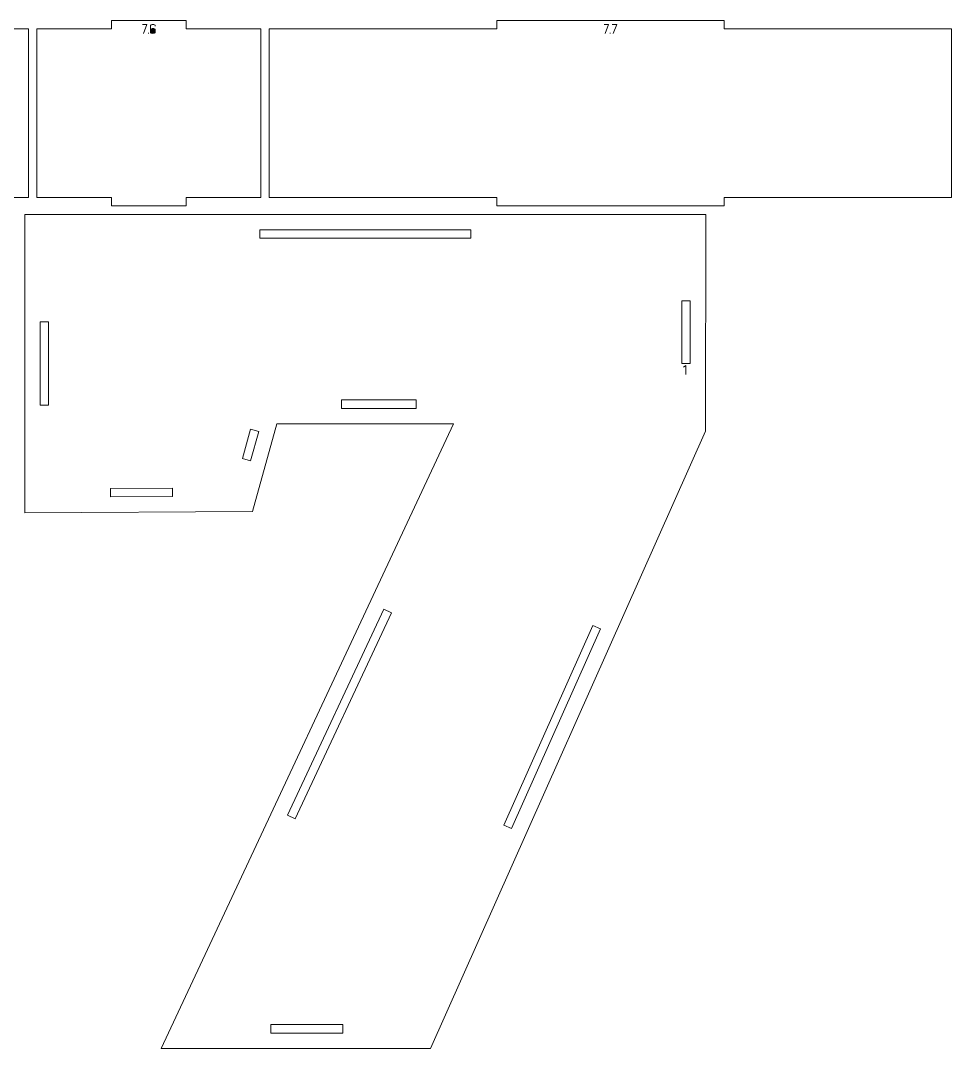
# Model space of a CAD drawing. Header units: centimetres. Extents: x -158 to 228, y -202 to 254.
# Drawn here: x 108.66 to 141.8, y -67.29 to -30.69 of the extents above; entities that cross this region are included whole.
import ezdxf

# ---------------------------------------------------------------- set-up
doc = ezdxf.new("R2010")
doc.units = ezdxf.units.CM
doc.header["$MEASUREMENT"] = 0
doc.layers.add('Capa 1', color=7, linetype='Continuous')

msp = doc.modelspace()

# ---------------------------------------------------------------- hatches: boundary and pattern name
at = {"layer": 'Capa 1', "true_color": 0x3e4095}
h = msp.add_hatch(color=175, dxfattribs=at)
edge = h.paths.add_edge_path()
edge.add_spline(control_points=[(113.04029, -31.14765), (113.04029, -31.14765), (113.16137, -30.83121), (113.16137, -30.83121), (113.16137, -30.83121), (113.00177, -30.83121), (113.00177, -30.83121), (113.00177, -30.83121), (113.16137, -30.83121), (113.16137, -30.83121), (113.16137, -30.83121), (113.04029, -31.14765), (113.04029, -31.14765)], knot_values=[0, 0, 0, 0, 0.25, 0.25, 0.25, 0.5, 0.5, 0.5, 0.75, 0.75, 0.75, 1, 1, 1, 1], degree=3, periodic=1)
h = msp.add_hatch(color=175, dxfattribs=at)
edge = h.paths.add_edge_path()
edge.add_spline(control_points=[(113.37783, -31.14765), (113.35429, -31.14765), (113.33464, -31.14421), (113.3189, -31.13733), (113.30315, -31.13045), (113.29528, -31.12212), (113.29528, -31.11234), (113.29528, -31.11234), (113.29528, -31.00548), (113.29528, -31.00548), (113.29528, -31.00548), (113.29528, -30.86652), (113.29528, -30.86652), (113.29528, -30.85674), (113.30315, -30.84841), (113.3189, -30.84153), (113.33464, -30.83465), (113.35429, -30.83121), (113.37783, -30.83121), (113.40137, -30.83121), (113.42102, -30.83465), (113.43676, -30.84153), (113.45251, -30.84841), (113.46038, -30.85674), (113.46038, -30.86652), (113.46038, -30.86652), (113.46038, -30.8922), (113.46038, -30.8922), (113.46038, -30.8922), (113.46038, -30.86652), (113.46038, -30.86652), (113.46038, -30.85674), (113.45251, -30.84841), (113.43676, -30.84153), (113.42102, -30.83465), (113.40137, -30.83121), (113.37783, -30.83121), (113.35429, -30.83121), (113.33464, -30.83465), (113.3189, -30.84153), (113.30315, -30.84841), (113.29528, -30.85674), (113.29528, -30.86652), (113.29528, -30.86652), (113.29528, -31.00548), (113.29528, -31.00548), (113.29528, -30.99631), (113.30483, -30.98813), (113.32394, -30.98095), (113.34305, -30.97376), (113.36101, -30.97017), (113.37783, -30.97017), (113.40137, -30.97017), (113.42102, -30.97361), (113.43676, -30.98049), (113.45251, -30.98737), (113.46038, -30.9957), (113.46038, -31.00548), (113.46038, -31.00548), (113.46038, -31.11234), (113.46038, -31.11234), (113.46038, -31.12212), (113.45251, -31.13045), (113.43676, -31.13733), (113.42102, -31.14421), (113.40137, -31.14765), (113.37783, -31.14765)], knot_values=[0, 0, 0, 0, 0.04545455, 0.04545455, 0.04545455, 0.09090909, 0.09090909, 0.09090909, 0.13636364, 0.13636364, 0.13636364, 0.18181818, 0.18181818, 0.18181818, 0.22727273, 0.22727273, 0.22727273, 0.27272727, 0.27272727, 0.27272727, 0.31818182, 0.31818182, 0.31818182, 0.36363636, 0.36363636, 0.36363636, 0.40909091, 0.40909091, 0.40909091, 0.45454545, 0.45454545, 0.45454545, 0.5, 0.5, 0.5, 0.54545455, 0.54545455, 0.54545455, 0.59090909, 0.59090909, 0.59090909, 0.63636364, 0.63636364, 0.63636364, 0.68181818, 0.68181818, 0.68181818, 0.72727273, 0.72727273, 0.72727273, 0.77272727, 0.77272727, 0.77272727, 0.81818182, 0.81818182, 0.81818182, 0.86363636, 0.86363636, 0.86363636, 0.90909091, 0.90909091, 0.90909091, 0.95454545, 0.95454545, 0.95454545, 1, 1, 1, 1], degree=3, periodic=1)
h = msp.add_hatch(color=175, dxfattribs=at)
edge = h.paths.add_edge_path()
edge.add_spline(control_points=[(113.29528, -31.11234), (113.29528, -31.12212), (113.30315, -31.13045), (113.3189, -31.13733), (113.33464, -31.14421), (113.35429, -31.14765), (113.37783, -31.14765), (113.40137, -31.14765), (113.42102, -31.14421), (113.43676, -31.13733), (113.45251, -31.13045), (113.46038, -31.12212), (113.46038, -31.11234), (113.46038, -31.11234), (113.46038, -31.00548), (113.46038, -31.00548), (113.46038, -30.9957), (113.45251, -30.98737), (113.43676, -30.98049), (113.42102, -30.97361), (113.40137, -30.97017), (113.37783, -30.97017), (113.36101, -30.97017), (113.34305, -30.97376), (113.32394, -30.98095), (113.30483, -30.98813), (113.29528, -30.99631), (113.29528, -31.00548), (113.29528, -31.00548), (113.29528, -31.11234), (113.29528, -31.11234)], knot_values=[0, 0, 0, 0, 0.1, 0.1, 0.1, 0.2, 0.2, 0.2, 0.3, 0.3, 0.3, 0.4, 0.4, 0.4, 0.5, 0.5, 0.5, 0.6, 0.6, 0.6, 0.7, 0.7, 0.7, 0.8, 0.8, 0.8, 0.9, 0.9, 0.9, 1, 1, 1, 1], degree=3, periodic=1)
h = msp.add_hatch(color=175, dxfattribs=at)
edge = h.paths.add_edge_path()
edge.add_spline(control_points=[(129.47165, -31.14765), (129.47165, -31.14765), (129.59273, -30.83121), (129.59273, -30.83121), (129.59273, -30.83121), (129.43313, -30.83121), (129.43313, -30.83121), (129.43313, -30.83121), (129.59273, -30.83121), (129.59273, -30.83121), (129.59273, -30.83121), (129.47165, -31.14765), (129.47165, -31.14765)], knot_values=[0, 0, 0, 0, 0.25, 0.25, 0.25, 0.5, 0.5, 0.5, 0.75, 0.75, 0.75, 1, 1, 1, 1], degree=3, periodic=1)
h = msp.add_hatch(color=175, dxfattribs=at)
edge = h.paths.add_edge_path()
edge.add_spline(control_points=[(129.76516, -31.14765), (129.76516, -31.14765), (129.88624, -30.83121), (129.88624, -30.83121), (129.88624, -30.83121), (129.72664, -30.83121), (129.72664, -30.83121), (129.72664, -30.83121), (129.88624, -30.83121), (129.88624, -30.83121), (129.88624, -30.83121), (129.76516, -31.14765), (129.76516, -31.14765)], knot_values=[0, 0, 0, 0, 0.25, 0.25, 0.25, 0.5, 0.5, 0.5, 0.75, 0.75, 0.75, 1, 1, 1, 1], degree=3, periodic=1)
h = msp.add_hatch(color=175, dxfattribs=at)
edge = h.paths.add_edge_path()
edge.add_spline(control_points=[(113.2219, -31.14765), (113.2219, -31.14765), (113.2219, -31.12518), (113.2219, -31.12518), (113.2219, -31.12518), (113.2219, -31.14765), (113.2219, -31.14765)], knot_values=[0, 0, 0, 0, 0.5, 0.5, 0.5, 1, 1, 1, 1], degree=3, periodic=1)
h = msp.add_hatch(color=175, dxfattribs=at)
edge = h.paths.add_edge_path()
edge.add_spline(control_points=[(129.65326, -31.14765), (129.65326, -31.14765), (129.65326, -31.12518), (129.65326, -31.12518), (129.65326, -31.12518), (129.65326, -31.14765), (129.65326, -31.14765)], knot_values=[0, 0, 0, 0, 0.5, 0.5, 0.5, 1, 1, 1, 1], degree=3, periodic=1)
h = msp.add_hatch(color=175, dxfattribs=at)
edge = h.paths.add_edge_path()
edge.add_spline(control_points=[(132.34287, -42.9739), (132.34287, -42.9739), (132.26674, -43.02664), (132.26674, -43.02664), (132.26674, -43.02664), (132.34287, -42.9739), (132.34287, -42.9739), (132.34287, -42.9739), (132.34287, -43.2908), (132.34287, -43.2908), (132.34287, -43.2908), (132.34287, -42.9739), (132.34287, -42.9739)], knot_values=[0, 0, 0, 0, 0.25, 0.25, 0.25, 0.5, 0.5, 0.5, 0.75, 0.75, 0.75, 1, 1, 1, 1], degree=3, periodic=1)

# ---------------------------------------------------------------- linework, layer by layer
at = {"layer": 'Capa 1', "color": 240, "lineweight": 20}
for points in [[(105.70009, -30.99045), (105.70009, -30.99045), (105.70009, -36.99045), (105.70009, -36.99045), (105.70009, -36.99045), (106.78112, -36.99045), (106.78112, -36.99045), (106.78112, -36.99045), (106.78112, -37.29045), (106.78112, -37.29045), (106.78112, -37.29045), (107.86216, -37.29045), (107.86216, -37.29045), (107.86216, -37.29045), (107.86216, -36.99045), (107.86216, -36.99045), (107.86216, -36.99045), (108.9432, -36.99045), (108.9432, -36.99045), (108.9432, -36.99045), (108.9432, -30.99045), (108.9432, -30.99045), (108.9432, -30.99045), (107.86216, -30.99045), (107.86216, -30.99045), (107.86216, -30.99045), (107.86216, -30.69045), (107.86216, -30.69045), (107.86216, -30.69045), (106.78112, -30.69045), (106.78112, -30.69045), (106.78112, -30.69045), (106.78112, -30.99045), (106.78112, -30.99045), (106.78112, -30.99045), (105.70009, -30.99045), (105.70009, -30.99045)], [(109.2432, -30.99045), (109.2432, -30.99045), (109.2432, -36.99045), (109.2432, -36.99045), (109.2432, -36.99045), (111.90178, -36.99045), (111.90178, -36.99045), (111.90178, -36.99045), (111.90178, -37.29045), (111.90178, -37.29045), (111.90178, -37.29045), (114.56037, -37.29045), (114.56037, -37.29045), (114.56037, -37.29045), (114.56037, -36.99045), (114.56037, -36.99045), (114.56037, -36.99045), (117.21895, -36.99045), (117.21895, -36.99045), (117.21895, -36.99045), (117.21895, -30.99045), (117.21895, -30.99045), (117.21895, -30.99045), (114.56037, -30.99045), (114.56037, -30.99045), (114.56037, -30.99045), (114.56037, -30.69045), (114.56037, -30.69045), (114.56037, -30.69045), (111.90178, -30.69045), (111.90178, -30.69045), (111.90178, -30.69045), (111.90178, -30.99045), (111.90178, -30.99045), (111.90178, -30.99045), (109.2432, -30.99045), (109.2432, -30.99045)], [(117.51895, -30.99045), (117.51895, -30.99045), (117.51895, -36.99045), (117.51895, -36.99045), (117.51895, -36.99045), (125.61277, -36.99045), (125.61277, -36.99045), (125.61277, -36.99045), (125.61277, -37.29045), (125.61277, -37.29045), (125.61277, -37.29045), (133.70659, -37.29045), (133.70659, -37.29045), (133.70659, -37.29045), (133.70659, -36.99045), (133.70659, -36.99045), (133.70659, -36.99045), (141.80041, -36.99045), (141.80041, -36.99045), (141.80041, -36.99045), (141.80041, -30.99045), (141.80041, -30.99045), (141.80041, -30.99045), (133.70659, -30.99045), (133.70659, -30.99045), (133.70659, -30.99045), (133.70659, -30.69045), (133.70659, -30.69045), (133.70659, -30.69045), (125.61277, -30.69045), (125.61277, -30.69045), (125.61277, -30.69045), (125.61277, -30.99045), (125.61277, -30.99045), (125.61277, -30.99045), (117.51895, -30.99045), (117.51895, -30.99045)]]:
    msp.add_open_spline(points, degree=3, knots=[0, 0, 0, 0, 0.08333333, 0.08333333, 0.08333333, 0.16666667, 0.16666667, 0.16666667, 0.25, 0.25, 0.25, 0.33333333, 0.33333333, 0.33333333, 0.41666667, 0.41666667, 0.41666667, 0.5, 0.5, 0.5, 0.58333333, 0.58333333, 0.58333333, 0.66666667, 0.66666667, 0.66666667, 0.75, 0.75, 0.75, 0.83333333, 0.83333333, 0.83333333, 0.91666667, 0.91666667, 0.91666667, 1, 1, 1, 1], dxfattribs=at)
at = {"layer": 'Capa 1', "color": 114, "lineweight": 9}
for points, knots in [([(113.04029, -31.14765), (113.04029, -31.14765), (113.16137, -30.83121), (113.16137, -30.83121), (113.16137, -30.83121), (113.00177, -30.83121), (113.00177, -30.83121), (113.00177, -30.83121), (113.16137, -30.83121), (113.16137, -30.83121), (113.16137, -30.83121), (113.04029, -31.14765), (113.04029, -31.14765)], [0, 0, 0, 0, 0.25, 0.25, 0.25, 0.5, 0.5, 0.5, 0.75, 0.75, 0.75, 1, 1, 1, 1]), ([(113.37783, -31.14765), (113.35429, -31.14765), (113.33464, -31.14421), (113.3189, -31.13733), (113.30315, -31.13045), (113.29528, -31.12212), (113.29528, -31.11234), (113.29528, -31.11234), (113.29528, -31.00548), (113.29528, -31.00548), (113.29528, -31.00548), (113.29528, -30.86652), (113.29528, -30.86652), (113.29528, -30.85674), (113.30315, -30.84841), (113.3189, -30.84153), (113.33464, -30.83465), (113.35429, -30.83121), (113.37783, -30.83121), (113.40137, -30.83121), (113.42102, -30.83465), (113.43676, -30.84153), (113.45251, -30.84841), (113.46038, -30.85674), (113.46038, -30.86652), (113.46038, -30.86652), (113.46038, -30.8922), (113.46038, -30.8922), (113.46038, -30.8922), (113.46038, -30.86652), (113.46038, -30.86652), (113.46038, -30.85674), (113.45251, -30.84841), (113.43676, -30.84153), (113.42102, -30.83465), (113.40137, -30.83121), (113.37783, -30.83121), (113.35429, -30.83121), (113.33464, -30.83465), (113.3189, -30.84153), (113.30315, -30.84841), (113.29528, -30.85674), (113.29528, -30.86652), (113.29528, -30.86652), (113.29528, -31.00548), (113.29528, -31.00548), (113.29528, -30.99631), (113.30483, -30.98813), (113.32394, -30.98095), (113.34305, -30.97376), (113.36101, -30.97017), (113.37783, -30.97017), (113.40137, -30.97017), (113.42102, -30.97361), (113.43676, -30.98049), (113.45251, -30.98737), (113.46038, -30.9957), (113.46038, -31.00548), (113.46038, -31.00548), (113.46038, -31.11234), (113.46038, -31.11234), (113.46038, -31.12212), (113.45251, -31.13045), (113.43676, -31.13733), (113.42102, -31.14421), (113.40137, -31.14765), (113.37783, -31.14765)], [0, 0, 0, 0, 0.04545455, 0.04545455, 0.04545455, 0.09090909, 0.09090909, 0.09090909, 0.13636364, 0.13636364, 0.13636364, 0.18181818, 0.18181818, 0.18181818, 0.22727273, 0.22727273, 0.22727273, 0.27272727, 0.27272727, 0.27272727, 0.31818182, 0.31818182, 0.31818182, 0.36363636, 0.36363636, 0.36363636, 0.40909091, 0.40909091, 0.40909091, 0.45454545, 0.45454545, 0.45454545, 0.5, 0.5, 0.5, 0.54545455, 0.54545455, 0.54545455, 0.59090909, 0.59090909, 0.59090909, 0.63636364, 0.63636364, 0.63636364, 0.68181818, 0.68181818, 0.68181818, 0.72727273, 0.72727273, 0.72727273, 0.77272727, 0.77272727, 0.77272727, 0.81818182, 0.81818182, 0.81818182, 0.86363636, 0.86363636, 0.86363636, 0.90909091, 0.90909091, 0.90909091, 0.95454545, 0.95454545, 0.95454545, 1, 1, 1, 1]), ([(113.29528, -31.11234), (113.29528, -31.12212), (113.30315, -31.13045), (113.3189, -31.13733), (113.33464, -31.14421), (113.35429, -31.14765), (113.37783, -31.14765), (113.40137, -31.14765), (113.42102, -31.14421), (113.43676, -31.13733), (113.45251, -31.13045), (113.46038, -31.12212), (113.46038, -31.11234), (113.46038, -31.11234), (113.46038, -31.00548), (113.46038, -31.00548), (113.46038, -30.9957), (113.45251, -30.98737), (113.43676, -30.98049), (113.42102, -30.97361), (113.40137, -30.97017), (113.37783, -30.97017), (113.36101, -30.97017), (113.34305, -30.97376), (113.32394, -30.98095), (113.30483, -30.98813), (113.29528, -30.99631), (113.29528, -31.00548), (113.29528, -31.00548), (113.29528, -31.11234), (113.29528, -31.11234)], [0, 0, 0, 0, 0.1, 0.1, 0.1, 0.2, 0.2, 0.2, 0.3, 0.3, 0.3, 0.4, 0.4, 0.4, 0.5, 0.5, 0.5, 0.6, 0.6, 0.6, 0.7, 0.7, 0.7, 0.8, 0.8, 0.8, 0.9, 0.9, 0.9, 1, 1, 1, 1]), ([(129.47165, -31.14765), (129.47165, -31.14765), (129.59273, -30.83121), (129.59273, -30.83121), (129.59273, -30.83121), (129.43313, -30.83121), (129.43313, -30.83121), (129.43313, -30.83121), (129.59273, -30.83121), (129.59273, -30.83121), (129.59273, -30.83121), (129.47165, -31.14765), (129.47165, -31.14765)], [0, 0, 0, 0, 0.25, 0.25, 0.25, 0.5, 0.5, 0.5, 0.75, 0.75, 0.75, 1, 1, 1, 1]), ([(129.76516, -31.14765), (129.76516, -31.14765), (129.88624, -30.83121), (129.88624, -30.83121), (129.88624, -30.83121), (129.72664, -30.83121), (129.72664, -30.83121), (129.72664, -30.83121), (129.88624, -30.83121), (129.88624, -30.83121), (129.88624, -30.83121), (129.76516, -31.14765), (129.76516, -31.14765)], [0, 0, 0, 0, 0.25, 0.25, 0.25, 0.5, 0.5, 0.5, 0.75, 0.75, 0.75, 1, 1, 1, 1]), ([(113.2219, -31.14765), (113.2219, -31.14765), (113.2219, -31.12518), (113.2219, -31.12518), (113.2219, -31.12518), (113.2219, -31.14765), (113.2219, -31.14765)], [0, 0, 0, 0, 0.5, 0.5, 0.5, 1, 1, 1, 1]), ([(129.65326, -31.14765), (129.65326, -31.14765), (129.65326, -31.12518), (129.65326, -31.12518), (129.65326, -31.12518), (129.65326, -31.14765), (129.65326, -31.14765)], [0, 0, 0, 0, 0.5, 0.5, 0.5, 1, 1, 1, 1])]:
    msp.add_open_spline(points, degree=3, knots=knots, dxfattribs=at)
at = {"layer": 'Capa 1', "color": 240, "lineweight": 9}
for points, knots in [([(133.04892, -45.30715), (133.04892, -45.30715), (123.25131, -67.28675), (123.25131, -67.28675), (123.25131, -67.28675), (113.67046, -67.28675), (113.67046, -67.28675), (113.67046, -67.28675), (124.075, -45.04704), (124.075, -45.04704), (124.075, -45.04704), (117.78892, -45.04704), (117.78892, -45.04704), (117.78892, -45.04704), (116.92188, -48.1684), (116.92188, -48.1684), (116.92188, -48.1684), (108.815, -48.21175), (108.815, -48.21175), (108.815, -48.21175), (108.815, -37.59045), (108.815, -37.59045), (108.815, -37.59045), (133.05216, -37.59045), (133.05216, -37.59045), (133.05216, -37.59045), (133.04892, -45.30715), (133.04892, -45.30715)], [0, 0, 0, 0, 0.11111111, 0.11111111, 0.11111111, 0.22222222, 0.22222222, 0.22222222, 0.33333333, 0.33333333, 0.33333333, 0.44444444, 0.44444444, 0.44444444, 0.55555556, 0.55555556, 0.55555556, 0.66666667, 0.66666667, 0.66666667, 0.77777778, 0.77777778, 0.77777778, 0.88888889, 0.88888889, 0.88888889, 1, 1, 1, 1]), ([(117.17678, -38.43898), (117.17678, -38.43898), (124.69002, -38.43898), (124.69002, -38.43898), (124.69002, -38.43898), (124.69002, -38.13898), (124.69002, -38.13898), (124.69002, -38.13898), (117.17678, -38.13898), (117.17678, -38.13898), (117.17678, -38.13898), (117.17678, -38.43898), (117.17678, -38.43898)], [0, 0, 0, 0, 0.25, 0.25, 0.25, 0.5, 0.5, 0.5, 0.75, 0.75, 0.75, 1, 1, 1, 1]), ([(132.20234, -40.66813), (132.20234, -40.66813), (132.2014, -42.89727), (132.2014, -42.89727), (132.2014, -42.89727), (132.5014, -42.8974), (132.5014, -42.8974), (132.5014, -42.8974), (132.50234, -40.66825), (132.50234, -40.66825), (132.50234, -40.66825), (132.20234, -40.66813), (132.20234, -40.66813)], [0, 0, 0, 0, 0.25, 0.25, 0.25, 0.5, 0.5, 0.5, 0.75, 0.75, 0.75, 1, 1, 1, 1]), ([(109.66353, -44.38544), (109.66353, -44.38544), (109.66353, -41.41221), (109.66353, -41.41221), (109.66353, -41.41221), (109.36353, -41.41221), (109.36353, -41.41221), (109.36353, -41.41221), (109.36353, -44.38544), (109.36353, -44.38544), (109.36353, -44.38544), (109.66353, -44.38544), (109.66353, -44.38544)], [0, 0, 0, 0, 0.25, 0.25, 0.25, 0.5, 0.5, 0.5, 0.75, 0.75, 0.75, 1, 1, 1, 1]), ([(122.75019, -44.19851), (122.75019, -44.19851), (120.0916, -44.19851), (120.0916, -44.19851), (120.0916, -44.19851), (120.0916, -44.49851), (120.0916, -44.49851), (120.0916, -44.49851), (122.75019, -44.49851), (122.75019, -44.49851), (122.75019, -44.49851), (122.75019, -44.19851), (122.75019, -44.19851)], [0, 0, 0, 0, 0.25, 0.25, 0.25, 0.5, 0.5, 0.5, 0.75, 0.75, 0.75, 1, 1, 1, 1]), ([(116.85463, -45.24011), (116.85463, -45.24011), (116.5653, -46.28171), (116.5653, -46.28171), (116.5653, -46.28171), (116.85436, -46.362), (116.85436, -46.362), (116.85436, -46.362), (117.14369, -45.3204), (117.14369, -45.3204), (117.14369, -45.3204), (116.85463, -45.24011), (116.85463, -45.24011)], [0, 0, 0, 0, 0.25, 0.25, 0.25, 0.5, 0.5, 0.5, 0.75, 0.75, 0.75, 1, 1, 1, 1]), ([(114.07182, -47.3351), (114.07182, -47.3351), (111.86768, -47.34688), (111.86768, -47.34688), (111.86768, -47.34688), (111.86928, -47.64688), (111.86928, -47.64688), (111.86928, -47.64688), (114.07343, -47.63509), (114.07343, -47.63509), (114.07343, -47.63509), (114.07182, -47.3351), (114.07182, -47.3351)], [0, 0, 0, 0, 0.25, 0.25, 0.25, 0.5, 0.5, 0.5, 0.75, 0.75, 0.75, 1, 1, 1, 1]), ([(118.43403, -59.10703), (118.43403, -59.10703), (121.86382, -51.77583), (121.86382, -51.77583), (121.86382, -51.77583), (121.59209, -51.64871), (121.59209, -51.64871), (121.59209, -51.64871), (118.16229, -58.9799), (118.16229, -58.9799), (118.16229, -58.9799), (118.43403, -59.10703), (118.43403, -59.10703)], [0, 0, 0, 0, 0.25, 0.25, 0.25, 0.5, 0.5, 0.5, 0.75, 0.75, 0.75, 1, 1, 1, 1]), ([(129.03383, -52.23035), (129.03383, -52.23035), (125.86718, -59.33429), (125.86718, -59.33429), (125.86718, -59.33429), (126.14119, -59.45643), (126.14119, -59.45643), (126.14119, -59.45643), (129.30784, -52.3525), (129.30784, -52.3525), (129.30784, -52.3525), (129.03383, -52.23035), (129.03383, -52.23035)], [0, 0, 0, 0, 0.25, 0.25, 0.25, 0.5, 0.5, 0.5, 0.75, 0.75, 0.75, 1, 1, 1, 1]), ([(120.1351, -66.43822), (120.1351, -66.43822), (117.56967, -66.43822), (117.56967, -66.43822), (117.56967, -66.43822), (117.56967, -66.73822), (117.56967, -66.73822), (117.56967, -66.73822), (120.1351, -66.73822), (120.1351, -66.73822), (120.1351, -66.73822), (120.1351, -66.43822), (120.1351, -66.43822)], [0, 0, 0, 0, 0.25, 0.25, 0.25, 0.5, 0.5, 0.5, 0.75, 0.75, 0.75, 1, 1, 1, 1])]:
    msp.add_open_spline(points, degree=3, knots=knots, dxfattribs=at)
at = {"layer": 'Capa 1', "color": 114, "lineweight": 18}
msp.add_open_spline([(132.34287, -42.9739), (132.34287, -42.9739), (132.26674, -43.02664), (132.26674, -43.02664), (132.26674, -43.02664), (132.34287, -42.9739), (132.34287, -42.9739), (132.34287, -42.9739), (132.34287, -43.2908), (132.34287, -43.2908), (132.34287, -43.2908), (132.34287, -42.9739), (132.34287, -42.9739)], degree=3, knots=[0, 0, 0, 0, 0.25, 0.25, 0.25, 0.5, 0.5, 0.5, 0.75, 0.75, 0.75, 1, 1, 1, 1], dxfattribs=at)

doc.saveas('drawing.dxf')
